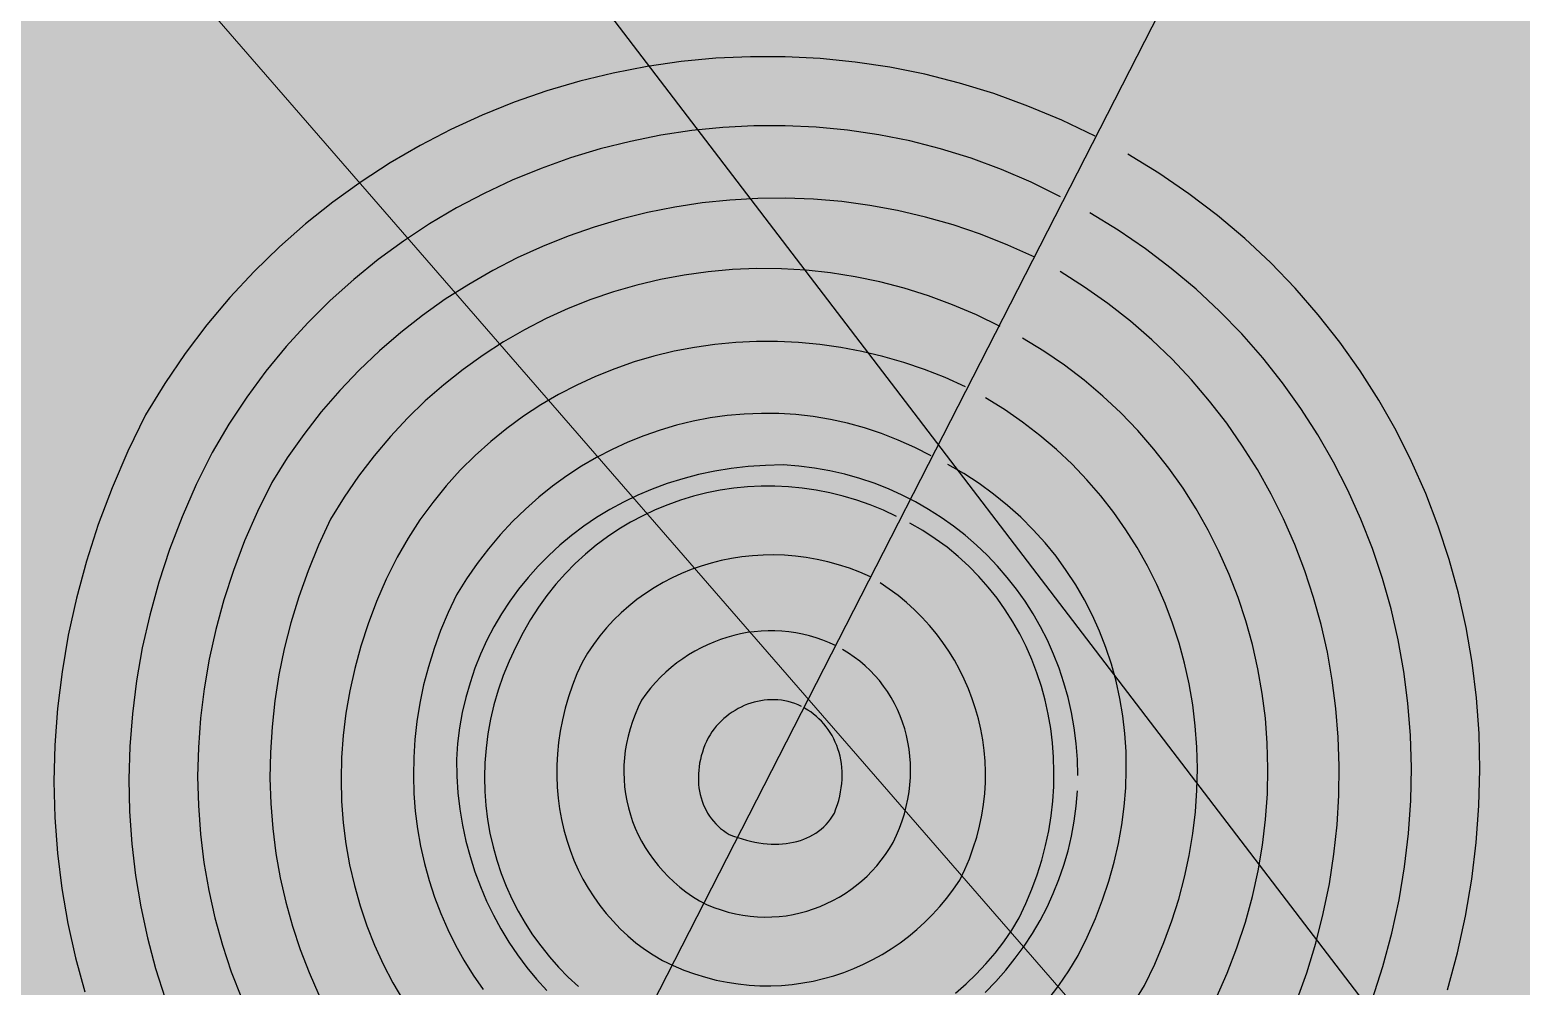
# Model space of a CAD drawing. Header units: metres. Extents: x 507649 to 508899, y 6966965 to 6967377.
# Drawn here: x 507768.2576 to 507768.4302, y 6967260.1282 to 6967260.2389 of the extents above; entities that cross this region are included whole.
import ezdxf

# ---------------------------------------------------------------- set-up
doc = ezdxf.new("R2010")
doc.units = ezdxf.units.M
doc.header["$PDMODE"] = 1
doc.layers.add('A-FLOR', color=252, linetype='Continuous', lineweight=5)
for name, color, linetype in [('C_TEXT_2.5', 7, 'Continuous'), ('mga2020SGN_TRAF', 252, 'Continuous'), ('PAV_FOOTPATH', 101, 'Continuous'), ('SGN_TRAF', 252, 'Continuous')]:
    doc.layers.add(name, color=color, linetype=linetype)
doc.layers.add('HATCH_PAVEMENT_FOOTPATH', color=7, linetype='Continuous', true_color=0xffe8a3)

# ---------------------------------------------------------------- blocks, each defined once
blk = doc.blocks.new('XD_HATCH')
at = {"layer": 'HATCH_PAVEMENT_FOOTPATH'}
h = blk.add_hatch(color=256, dxfattribs=at)
h.dxf.hatch_style = 1
h.paths.add_polyline_path([(507751.8789, 6967248.37065), (507750.81918, 6967250.06682), (507764.19902, 6967258.24815), (507768.65027, 6967260.73659), (507768.87466, 6967259.55511), (507765.43326, 6967257.40502), (507765.68759, 6967256.99794)])
blk = doc.blocks.new('BAC SG TSIGN')
for p, q in [((-6.6675, -13.0528), (6.7028, 13.088)), ((-0.2091, 2.929), (-0.3499, 2.9157)), ((-0.0675, 2.9356), (-0.2091, 2.929)), ((0.0746, 2.9353), (-0.0675, 2.9356)), ((0.2172, 2.9281), (0.0746, 2.9353)), ((0.3598, 2.9138), (0.2172, 2.9281)), ((-0.6279, 2.8688), (-0.7646, 2.8355)), ((-0.4896, 2.8956), (-0.6279, 2.8688)), ((-0.3499, 2.9157), (-0.4896, 2.8956)), ((0.5023, 2.8924), (0.3598, 2.9138)), ((0.6444, 2.8638), (0.5023, 2.8924)), ((0.7859, 2.828), (0.6444, 2.8638)), ((-0.7646, 2.8355), (-0.8996, 2.7958)), ((0.9265, 2.7848), (0.7859, 2.828)), ((-1.0325, 2.7496), (-1.163, 2.6971)), ((-0.8996, 2.7958), (-1.0325, 2.7496)), ((1.066, 2.7343), (0.9265, 2.7848)), ((-1.163, 2.6971), (-1.291, 2.6383)), ((1.2041, 2.6762), (1.066, 2.7343)), ((-1.291, 2.6383), (-1.4162, 2.5734)), ((-0.3074, 2.6339), (-0.4332, 2.615)), ((-0.1808, 2.6468), (-0.3074, 2.6339)), ((-0.0536, 2.6534), (-0.1808, 2.6468)), ((0.074, 2.6539), (-0.0536, 2.6534)), ((0.2017, 2.648), (0.074, 2.6539)), ((0.3294, 2.6357), (0.2017, 2.648)), ((0.4567, 2.6169), (0.3294, 2.6357)), ((1.3406, 2.6106), (1.2041, 2.6762)), ((-1.4162, 2.5734), (-1.5384, 2.5023)), ((-0.681, 2.5591), (-0.8026, 2.5223)), ((-0.5577, 2.59), (-0.681, 2.5591)), ((-0.4332, 2.615), (-0.5577, 2.59)), ((0.5834, 2.5915), (0.4567, 2.6169)), ((0.7093, 2.5595), (0.5834, 2.5915)), ((0.8341, 2.5208), (0.7093, 2.5595)), ((-1.5384, 2.5023), (-1.6572, 2.4252)), ((-0.8026, 2.5223), (-0.9223, 2.4797)), ((0.9575, 2.4753), (0.8341, 2.5208)), ((1.6013, 2.46), (1.4736, 2.5381)), ((-0.9223, 2.4797), (-1.04, 2.4314)), ((1.0794, 2.4229), (0.9575, 2.4753)), ((1.7237, 2.3762), (1.6013, 2.46)), ((-1.6572, 2.4252), (-1.7725, 2.3422)), ((-1.1552, 2.3775), (-1.2679, 2.3181)), ((-1.04, 2.4314), (-1.1552, 2.3775)), ((1.1994, 2.3635), (1.0794, 2.4229)), ((1.8406, 2.2871), (1.7237, 2.3762)), ((-1.7725, 2.3422), (-1.8841, 2.2534)), ((-1.2679, 2.3181), (-1.3778, 2.2531)), ((-0.3765, 2.3217), (-0.4875, 2.2996)), ((-0.2644, 2.3386), (-0.3765, 2.3217)), ((-0.1515, 2.3504), (-0.2644, 2.3386)), ((-0.0378, 2.3568), (-0.1515, 2.3504)), ((0.0763, 2.358), (-0.0378, 2.3568)), ((0.1907, 2.3537), (0.0763, 2.358)), ((0.3053, 2.3439), (0.1907, 2.3537)), ((0.4197, 2.3286), (0.3053, 2.3439)), ((0.5339, 2.3076), (0.4197, 2.3286)), ((-0.5973, 2.2723), (-0.7056, 2.2401)), ((-0.4875, 2.2996), (-0.5973, 2.2723)), ((0.6475, 2.281), (0.5339, 2.3076)), ((0.7605, 2.2487), (0.6475, 2.281)), ((1.435, 2.2274), (1.3195, 2.298)), ((1.9521, 2.193), (1.8406, 2.2871)), ((-1.8841, 2.2534), (-1.9916, 2.1587)), ((-1.3778, 2.2531), (-1.4845, 2.1828)), ((-0.8122, 2.2029), (-0.917, 2.1608)), ((-0.7056, 2.2401), (-0.8122, 2.2029)), ((0.8727, 2.2106), (0.7605, 2.2487)), ((0.9838, 2.1666), (0.8727, 2.2106)), ((1.5457, 2.1517), (1.435, 2.2274)), ((2.0579, 2.0939), (1.9521, 2.193)), ((-1.9916, 2.1587), (-2.0948, 2.0583)), ((-1.4845, 2.1828), (-1.588, 2.1071)), ((-0.917, 2.1608), (-1.0197, 2.1139)), ((1.0936, 2.1166), (0.9838, 2.1666)), ((1.6516, 2.0713), (1.5457, 2.1517)), ((-1.588, 2.1071), (-1.6878, 2.0262)), ((-1.0197, 2.1139), (-1.1202, 2.0622)), ((1.7526, 1.9863), (1.6516, 2.0713)), ((2.158, 1.9902), (2.0579, 2.0939)), ((-2.0948, 2.0583), (-2.1935, 1.9523)), ((-1.6878, 2.0262), (-1.7838, 1.9401)), ((-1.1202, 2.0622), (-1.2183, 2.0058)), ((-0.435, 2.0259), (-0.5312, 2.003)), ((-0.3377, 2.0441), (-0.435, 2.0259)), ((-0.2394, 2.0576), (-0.3377, 2.0441)), ((-0.1403, 2.0664), (-0.2394, 2.0576)), ((-0.0406, 2.0704), (-0.1403, 2.0664)), ((0.0595, 2.0695), (-0.0406, 2.0704)), ((0.1599, 2.0637), (0.0595, 2.0695)), ((0.2603, 2.0529), (0.1599, 2.0637)), ((0.3608, 2.0372), (0.2603, 2.0529)), ((0.4609, 2.0163), (0.3608, 2.0372)), ((0.5607, 1.9904), (0.4609, 2.0163)), ((1.2973, 1.9949), (1.1975, 2.0581)), ((-2.1935, 1.9523), (-2.2874, 1.8408)), ((-1.2183, 2.0058), (-1.3137, 1.9448)), ((-0.6262, 1.9755), (-0.7197, 1.9435)), ((-0.5312, 2.003), (-0.6262, 1.9755)), ((0.6599, 1.9593), (0.5607, 1.9904)), ((0.7584, 1.9229), (0.6599, 1.9593)), ((1.3931, 1.9274), (1.2973, 1.9949)), ((1.8486, 1.8969), (1.7526, 1.9863)), ((2.2522, 1.882), (2.158, 1.9902)), ((-1.7838, 1.9401), (-1.8758, 1.8489)), ((-1.3137, 1.9448), (-1.4064, 1.8792)), ((-0.8116, 1.9069), (-0.9017, 1.866)), ((-0.7197, 1.9435), (-0.8116, 1.9069)), ((0.856, 1.8813), (0.7584, 1.9229)), ((1.4847, 1.8556), (1.3931, 1.9274)), ((1.9395, 1.8033), (1.8486, 1.8969)), ((-2.2874, 1.8408), (-2.3763, 1.7238)), ((-1.8758, 1.8489), (-1.9634, 1.7528)), ((-1.4064, 1.8792), (-1.496, 1.8091)), ((-0.9017, 1.866), (-0.9898, 1.8206)), ((0.9525, 1.8344), (0.856, 1.8813)), ((1.5721, 1.7797), (1.4847, 1.8556)), ((2.3406, 1.7696), (2.2522, 1.882)), ((-1.496, 1.8091), (-1.5824, 1.7345)), ((-1.0759, 1.7709), (-1.1596, 1.7169)), ((-0.9898, 1.8206), (-1.0759, 1.7709)), ((-0.1277, 1.7686), (-0.2124, 1.7605)), ((-0.0423, 1.7727), (-0.1277, 1.7686)), ((0.0434, 1.7728), (-0.0423, 1.7727)), ((0.1295, 1.7688), (0.0434, 1.7728)), ((0.2158, 1.7608), (0.1295, 1.7688)), ((1.131, 1.7329), (1.0434, 1.7858)), ((1.6552, 1.7), (1.5721, 1.7797)), ((2.0252, 1.7057), (1.9395, 1.8033)), ((2.423, 1.6532), (2.3406, 1.7696)), ((-2.3763, 1.7238), (-2.46, 1.6013)), ((-1.9634, 1.7528), (-2.0465, 1.6516)), ((-1.5824, 1.7345), (-1.6654, 1.6556)), ((-1.1596, 1.7169), (-1.2409, 1.6587)), ((-0.4615, 1.7126), (-0.5424, 1.6889)), ((-0.3795, 1.7325), (-0.4615, 1.7126)), ((-0.2964, 1.7484), (-0.3795, 1.7325)), ((-0.2124, 1.7605), (-0.2964, 1.7484)), ((0.302, 1.7486), (0.2158, 1.7608)), ((0.3882, 1.7323), (0.302, 1.7486)), ((0.474, 1.7118), (0.3882, 1.7323)), ((0.5594, 1.6871), (0.474, 1.7118)), ((1.2151, 1.6758), (1.131, 1.7329)), ((2.1057, 1.6043), (2.0252, 1.7057)), ((-2.0465, 1.6516), (-2.1248, 1.5457)), ((-1.6654, 1.6556), (-1.7449, 1.5723)), ((-1.2409, 1.6587), (-1.3196, 1.5963)), ((-0.6219, 1.6614), (-0.6999, 1.63)), ((-0.5424, 1.6889), (-0.6219, 1.6614)), ((0.6442, 1.6582), (0.5594, 1.6871)), ((0.7282, 1.625), (0.6442, 1.6582)), ((1.2956, 1.6147), (1.2151, 1.6758)), ((1.7339, 1.6165), (1.6552, 1.7)), ((2.4994, 1.533), (2.423, 1.6532)), ((-2.46, 1.6013), (-2.5381, 1.4736)), ((-1.3196, 1.5963), (-1.3955, 1.5297)), ((-0.7763, 1.5949), (-0.8509, 1.5561)), ((-0.6999, 1.63), (-0.7763, 1.5949)), ((0.8114, 1.5875), (0.7282, 1.625)), ((1.3725, 1.5497), (1.2956, 1.6147)), ((1.8082, 1.5296), (1.7339, 1.6165)), ((2.1808, 1.4994), (2.1057, 1.6043)), ((-2.1248, 1.5457), (-2.198, 1.4349)), ((-1.7449, 1.5723), (-1.8205, 1.4848)), ((-1.3955, 1.5297), (-1.4684, 1.4591)), ((-0.8509, 1.5561), (-0.9235, 1.5136)), ((0.9701, 1.4946), (0.8924, 1.5427)), ((1.4457, 1.4811), (1.3725, 1.5497)), ((1.8779, 1.4392), (1.8082, 1.5296)), ((2.5695, 1.4092), (2.4994, 1.533)), ((-2.5381, 1.4736), (-2.6104, 1.325)), ((-1.8205, 1.4848), (-1.8922, 1.3931)), ((-0.9941, 1.4674), (-1.0624, 1.4176)), ((-0.9235, 1.5136), (-0.9941, 1.4674)), ((-0.1625, 1.4702), (-0.232, 1.4605)), ((-0.0926, 1.4764), (-0.1625, 1.4702)), ((-0.0224, 1.4791), (-0.0926, 1.4764)), ((0.048, 1.4783), (-0.0224, 1.4791)), ((0.1185, 1.4739), (0.048, 1.4783)), ((0.189, 1.4659), (0.1185, 1.4739)), ((0.2592, 1.4542), (0.189, 1.4659)), ((1.0444, 1.4433), (0.9701, 1.4946)), ((1.5151, 1.4089), (1.4457, 1.4811)), ((2.2505, 1.391), (2.1808, 1.4994)), ((-2.198, 1.4349), (-2.2659, 1.3195)), ((-1.4684, 1.4591), (-1.5382, 1.3844)), ((-1.0624, 1.4176), (-1.1283, 1.3642)), ((-0.4366, 1.411), (-0.5031, 1.3879)), ((-0.3691, 1.4309), (-0.4366, 1.411)), ((-0.3009, 1.4474), (-0.3691, 1.4309)), ((-0.232, 1.4605), (-0.3009, 1.4474)), ((0.3292, 1.4388), (0.2592, 1.4542)), ((0.3987, 1.4197), (0.3292, 1.4388)), ((0.4677, 1.3969), (0.3987, 1.4197)), ((1.1152, 1.3888), (1.0444, 1.4433)), ((1.5806, 1.3335), (1.5151, 1.4089)), ((1.943, 1.3457), (1.8779, 1.4392)), ((2.6334, 1.2821), (2.5695, 1.4092)), ((-1.8922, 1.3931), (-1.9597, 1.2973)), ((-1.5382, 1.3844), (-1.6047, 1.3058)), ((-1.1283, 1.3642), (-1.1917, 1.3073)), ((-0.5685, 1.3615), (-0.6327, 1.3318)), ((-0.5031, 1.3879), (-0.5685, 1.3615)), ((0.5361, 1.3702), (0.4677, 1.3969)), ((0.6036, 1.3396), (0.5361, 1.3702)), ((1.1826, 1.3314), (1.1152, 1.3888)), ((2.0035, 1.2492), (1.943, 1.3457)), ((2.3147, 1.2795), (2.2505, 1.391)), ((-2.6104, 1.325), (-2.6746, 1.1756)), ((-2.2659, 1.3195), (-2.3311, 1.1885)), ((-1.9597, 1.2973), (-2.0228, 1.1974)), ((-1.6047, 1.3058), (-1.6678, 1.2232)), ((-1.1917, 1.3073), (-1.2525, 1.2468)), ((-0.6957, 1.299), (-0.7572, 1.263)), ((-0.6327, 1.3318), (-0.6957, 1.299)), ((0.6703, 1.3052), (0.6036, 1.3396)), ((1.2465, 1.2711), (1.1826, 1.3314)), ((1.6422, 1.2549), (1.5806, 1.3335)), ((2.3732, 1.1649), (2.3147, 1.2795)), ((2.691, 1.1519), (2.6334, 1.2821)), ((-1.6678, 1.2232), (-1.7272, 1.1367)), ((-1.2525, 1.2468), (-1.3104, 1.1828)), ((-0.8172, 1.2239), (-0.8756, 1.1817)), ((-0.7572, 1.263), (-0.8172, 1.2239)), ((-0.2793, 1.2293), (-0.344, 1.2123)), ((-0.2131, 1.2432), (-0.2793, 1.2293)), ((-0.1455, 1.2542), (-0.2131, 1.2432)), ((-0.0764, 1.2621), (-0.1455, 1.2542)), ((-0.006, 1.2668), (-0.0764, 1.2621)), ((0.0657, 1.2683), (-0.006, 1.2668)), ((0.1305, 1.2635), (0.0657, 1.2683)), ((0.1944, 1.2554), (0.1305, 1.2635)), ((0.2571, 1.2443), (0.1944, 1.2554)), ((0.3188, 1.2302), (0.2571, 1.2443)), ((0.3792, 1.2132), (0.3188, 1.2302)), ((0.8037, 1.233), (0.7384, 1.2706)), ((0.8663, 1.1925), (0.8037, 1.233)), ((1.3068, 1.2081), (1.2465, 1.2711)), ((1.6998, 1.1734), (1.6422, 1.2549)), ((2.0591, 1.1498), (2.0035, 1.2492)), ((-2.6746, 1.1756), (-2.731, 1.0255)), ((-2.3311, 1.1885), (-2.3891, 1.0564)), ((-2.0228, 1.1974), (-2.0813, 1.0782)), ((-1.3104, 1.1828), (-1.3653, 1.1153)), ((-0.8756, 1.1817), (-0.9321, 1.1365)), ((-0.4684, 1.1701), (-0.528, 1.1448)), ((-0.407, 1.1926), (-0.4684, 1.1701)), ((-0.344, 1.2123), (-0.407, 1.1926)), ((-0.1908, 1.1648), (-0.2454, 1.154)), ((-0.1356, 1.173), (-0.1908, 1.1648)), ((-0.08, 1.1786), (-0.1356, 1.173)), ((-0.0241, 1.1814), (-0.08, 1.1786)), ((0.032, 1.1816), (-0.0241, 1.1814)), ((0.0882, 1.179), (0.032, 1.1816)), ((0.1444, 1.1737), (0.0882, 1.179)), ((0.2005, 1.1657), (0.1444, 1.1737)), ((0.2564, 1.1548), (0.2005, 1.1657)), ((0.4383, 1.1934), (0.3792, 1.2132)), ((0.4961, 1.1707), (0.4383, 1.1934)), ((0.5524, 1.1454), (0.4961, 1.1707)), ((0.9261, 1.1493), (0.8663, 1.1925)), ((1.3636, 1.1425), (1.3068, 1.2081)), ((1.7532, 1.0891), (1.6998, 1.1734)), ((2.426, 1.0475), (2.3732, 1.1649)), ((-1.7272, 1.1367), (-1.7828, 1.0465)), ((-1.3653, 1.1153), (-1.4171, 1.0444)), ((-0.9321, 1.1365), (-0.9867, 1.0883)), ((-0.5858, 1.117), (-0.6418, 1.0866)), ((-0.528, 1.1448), (-0.5858, 1.117)), ((-0.4053, 1.1058), (-0.4568, 1.0846)), ((-0.3528, 1.1244), (-0.4053, 1.1058)), ((-0.2995, 1.1405), (-0.3528, 1.1244)), ((-0.2454, 1.154), (-0.2995, 1.1405)), ((0.312, 1.1412), (0.2564, 1.1548)), ((0.3672, 1.1247), (0.312, 1.1412)), ((0.4218, 1.1055), (0.3672, 1.1247)), ((0.4759, 1.0833), (0.4218, 1.1055)), ((0.6072, 1.1175), (0.5524, 1.1454)), ((0.6604, 1.0871), (0.6072, 1.1175)), ((0.983, 1.1034), (0.9261, 1.1493)), ((1.037, 1.055), (0.983, 1.1034)), ((1.4167, 1.0744), (1.3636, 1.1425)), ((2.11, 1.0478), (2.0591, 1.1498)), ((2.7421, 1.0188), (2.691, 1.1519)), ((-2.3891, 1.0564), (-2.44, 0.9234)), ((-2.0813, 1.0782), (-2.1333, 0.9582)), ((-1.7828, 1.0465), (-1.8312, 0.9414)), ((-1.4171, 1.0444), (-1.4656, 0.9701)), ((-1.0393, 1.0372), (-1.0898, 0.9831)), ((-0.9867, 1.0883), (-1.0393, 1.0372)), ((-0.6959, 1.0538), (-0.7479, 1.0185)), ((-0.6418, 1.0866), (-0.6959, 1.0538)), ((-0.5073, 1.0608), (-0.5567, 1.0345)), ((-0.4568, 1.0846), (-0.5073, 1.0608)), ((0.5292, 1.0583), (0.4759, 1.0833)), ((0.7119, 1.0542), (0.6604, 1.0871)), ((0.7616, 1.0189), (0.7119, 1.0542)), ((1.088, 1.0041), (1.037, 1.055)), ((1.4661, 1.0041), (1.4167, 1.0744)), ((1.8024, 1.0022), (1.7532, 1.0891)), ((2.1559, 0.9432), (2.11, 1.0478)), ((2.473, 0.9275), (2.426, 1.0475)), ((-2.731, 1.0255), (-2.7795, 0.875)), ((-1.0898, 0.9831), (-1.1379, 0.9261)), ((-0.7979, 0.981), (-0.8457, 0.9413)), ((-0.7479, 1.0185), (-0.7979, 0.981)), ((-0.6049, 1.0057), (-0.6517, 0.9745)), ((-0.5567, 1.0345), (-0.6049, 1.0057)), ((0.637, 1.0002), (0.5842, 1.0305)), ((0.6875, 0.9673), (0.637, 1.0002)), ((0.8096, 0.9813), (0.7616, 1.0189)), ((0.8556, 0.9415), (0.8096, 0.9813)), ((1.1361, 0.9509), (1.088, 1.0041)), ((1.5118, 0.9316), (1.4661, 1.0041)), ((1.8474, 0.9128), (1.8024, 1.0022)), ((2.7867, 0.883), (2.7421, 1.0188)), ((-2.44, 0.9234), (-2.484, 0.7897)), ((-2.1333, 0.9582), (-2.1789, 0.8378)), ((-1.8312, 0.9414), (-1.8742, 0.8358)), ((-1.4656, 0.9701), (-1.5107, 0.8924)), ((-1.1379, 0.9261), (-1.1837, 0.8663)), ((-0.8457, 0.9413), (-0.8914, 0.8993)), ((-0.697, 0.9407), (-0.7408, 0.9045)), ((-0.6517, 0.9745), (-0.697, 0.9407)), ((0.7356, 0.9321), (0.6875, 0.9673)), ((0.7814, 0.8946), (0.7356, 0.9321)), ((0.8996, 0.8995), (0.8556, 0.9415)), ((1.181, 0.8954), (1.1361, 0.9509)), ((1.5538, 0.857), (1.5118, 0.9316)), ((2.1969, 0.8364), (2.1559, 0.9432)), ((2.5142, 0.8051), (2.473, 0.9275)), ((-2.7795, 0.875), (-2.8203, 0.7243)), ((-1.5107, 0.8924), (-1.5551, 0.8018)), ((-1.1837, 0.8663), (-1.2269, 0.8037)), ((-0.9348, 0.8554), (-0.9758, 0.8094)), ((-0.8914, 0.8993), (-0.9348, 0.8554)), ((-0.783, 0.8659), (-0.8234, 0.8249)), ((-0.7408, 0.9045), (-0.783, 0.8659)), ((-0.269, 0.8555), (-0.3091, 0.8413)), ((-0.2281, 0.8677), (-0.269, 0.8555)), ((-0.1866, 0.8782), (-0.2281, 0.8677)), ((-0.1445, 0.8867), (-0.1866, 0.8782)), ((-0.1019, 0.8932), (-0.1445, 0.8867)), ((-0.0589, 0.8978), (-0.1019, 0.8932)), ((-0.0154, 0.9004), (-0.0589, 0.8978)), ((0.0283, 0.901), (-0.0154, 0.9004)), ((0.0722, 0.8995), (0.0283, 0.901)), ((0.1163, 0.896), (0.0722, 0.8995)), ((0.1605, 0.8904), (0.1163, 0.896)), ((0.2047, 0.8827), (0.1605, 0.8904)), ((0.2488, 0.8728), (0.2047, 0.8827)), ((0.2928, 0.8608), (0.2488, 0.8728)), ((0.3366, 0.8465), (0.2928, 0.8608)), ((0.8247, 0.855), (0.7814, 0.8946)), ((0.8656, 0.8134), (0.8247, 0.855)), ((0.9415, 0.8555), (0.8996, 0.8995)), ((0.9813, 0.8095), (0.9415, 0.8555)), ((1.2229, 0.8379), (1.181, 0.8954)), ((1.592, 0.7806), (1.5538, 0.857)), ((1.888, 0.8212), (1.8474, 0.9128)), ((2.8247, 0.7447), (2.7867, 0.883)), ((-2.1789, 0.8378), (-2.2181, 0.7171)), ((-1.8742, 0.8358), (-1.9119, 0.7299)), ((-1.5551, 0.8018), (-1.5946, 0.7109)), ((-1.2269, 0.8037), (-1.2675, 0.7383)), ((-0.9758, 0.8094), (-1.0145, 0.7615)), ((-0.8234, 0.8249), (-0.8619, 0.7814)), ((-0.387, 0.8075), (-0.4245, 0.7879)), ((-0.3485, 0.8253), (-0.387, 0.8075)), ((-0.3091, 0.8413), (-0.3485, 0.8253)), ((0.3801, 0.8301), (0.3366, 0.8465)), ((0.4233, 0.8114), (0.3801, 0.8301)), ((0.9041, 0.7698), (0.8656, 0.8134)), ((1.0189, 0.7616), (0.9813, 0.8095)), ((1.2617, 0.7784), (1.2229, 0.8379)), ((1.9242, 0.7276), (1.888, 0.8212)), ((2.2328, 0.7274), (2.1969, 0.8364)), ((2.5493, 0.6805), (2.5142, 0.8051)), ((-2.484, 0.7897), (-2.5211, 0.6555)), ((-1.2675, 0.7383), (-1.3021, 0.6655)), ((-1.0145, 0.7615), (-1.0507, 0.7118)), ((-0.8985, 0.7356), (-0.933, 0.6875)), ((-0.8619, 0.7814), (-0.8985, 0.7356)), ((-0.4965, 0.7435), (-0.5308, 0.7187)), ((-0.461, 0.7666), (-0.4965, 0.7435)), ((-0.4245, 0.7879), (-0.461, 0.7666)), ((0.4998, 0.7618), (0.4623, 0.7874)), ((0.5357, 0.7347), (0.4998, 0.7618)), ((0.5702, 0.7062), (0.5357, 0.7347)), ((0.9401, 0.7243), (0.9041, 0.7698)), ((1.0542, 0.7119), (1.0189, 0.7616)), ((1.2973, 0.717), (1.2617, 0.7784)), ((1.6263, 0.7023), (1.592, 0.7806)), ((2.8559, 0.6042), (2.8247, 0.7447)), ((-2.8203, 0.7243), (-2.8536, 0.5737)), ((-2.2181, 0.7171), (-2.2512, 0.5962)), ((-1.9119, 0.7299), (-1.9442, 0.6237)), ((-1.5946, 0.7109), (-1.6291, 0.6196)), ((-1.0507, 0.7118), (-1.0844, 0.6603)), ((-0.933, 0.6875), (-0.9653, 0.637)), ((-0.5639, 0.6923), (-0.5957, 0.6642)), ((-0.5308, 0.7187), (-0.5639, 0.6923)), ((0.6031, 0.6763), (0.5702, 0.7062)), ((0.6343, 0.645), (0.6031, 0.6763)), ((0.9736, 0.6771), (0.9401, 0.7243)), ((1.0046, 0.6284), (0.9736, 0.6771)), ((1.0871, 0.6604), (1.0542, 0.7119)), ((1.3296, 0.6539), (1.2973, 0.717)), ((1.6568, 0.6224), (1.6263, 0.7023)), ((1.9559, 0.632), (1.9242, 0.7276)), ((2.2636, 0.6165), (2.2328, 0.7274)), ((2.5784, 0.5539), (2.5493, 0.6805)), ((-2.5211, 0.6555), (-2.5514, 0.521)), ((-1.9442, 0.6237), (-1.9713, 0.5174)), ((-1.6291, 0.6196), (-1.6589, 0.5282)), ((-1.3021, 0.6655), (-1.3329, 0.5921)), ((-1.0844, 0.6603), (-1.1155, 0.6071)), ((-0.9653, 0.637), (-0.9954, 0.5842)), ((-0.6261, 0.6345), (-0.6551, 0.6031)), ((-0.5957, 0.6642), (-0.6261, 0.6345)), ((0.664, 0.6124), (0.6343, 0.645)), ((0.692, 0.5787), (0.664, 0.6124)), ((1.0331, 0.5781), (1.0046, 0.6284)), ((1.1176, 0.6072), (1.0871, 0.6604)), ((1.3587, 0.589), (1.3296, 0.6539)), ((1.6833, 0.541), (1.6568, 0.6224)), ((1.9829, 0.5347), (1.9559, 0.632)), ((2.2892, 0.5037), (2.2636, 0.6165)), ((-2.8536, 0.5737), (-2.8793, 0.4232)), ((-2.2512, 0.5962), (-2.278, 0.4754)), ((-1.3329, 0.5921), (-1.3598, 0.5184)), ((-1.144, 0.5523), (-1.1698, 0.496)), ((-1.1155, 0.6071), (-1.144, 0.5523)), ((-0.9954, 0.5842), (-1.026, 0.5259)), ((-0.6826, 0.5702), (-0.7085, 0.5357)), ((-0.6551, 0.6031), (-0.6826, 0.5702)), ((-0.1903, 0.5555), (-0.2171, 0.5454)), ((-0.1632, 0.5644), (-0.1903, 0.5555)), ((-0.1357, 0.5721), (-0.1632, 0.5644)), ((-0.108, 0.5784), (-0.1357, 0.5721)), ((-0.0801, 0.5836), (-0.108, 0.5784)), ((-0.052, 0.5874), (-0.0801, 0.5836)), ((-0.0238, 0.59), (-0.052, 0.5874)), ((0.0045, 0.5912), (-0.0238, 0.59)), ((0.0328, 0.5912), (0.0045, 0.5912)), ((0.0612, 0.5898), (0.0328, 0.5912)), ((0.0895, 0.587), (0.0612, 0.5898)), ((0.1177, 0.5829), (0.0895, 0.587)), ((0.1457, 0.5775), (0.1177, 0.5829)), ((0.1736, 0.5706), (0.1457, 0.5775)), ((0.2012, 0.5624), (0.1736, 0.5706)), ((0.2285, 0.5527), (0.2012, 0.5624)), ((0.2556, 0.5416), (0.2285, 0.5527)), ((0.7182, 0.5438), (0.692, 0.5787)), ((1.059, 0.5264), (1.0331, 0.5781)), ((1.1455, 0.5524), (1.1176, 0.6072)), ((1.1708, 0.4961), (1.1455, 0.5524)), ((1.3844, 0.5227), (1.3587, 0.589)), ((2.6013, 0.4255), (2.5784, 0.5539)), ((2.8804, 0.4617), (2.8559, 0.6042)), ((-2.5514, 0.521), (-2.575, 0.3866)), ((-1.9713, 0.5174), (-1.9932, 0.4111)), ((-1.6589, 0.5282), (-1.6839, 0.4368)), ((-1.3598, 0.5184), (-1.3829, 0.4443)), ((-1.1698, 0.496), (-1.1927, 0.4383)), ((-1.026, 0.5259), (-1.0532, 0.4672)), ((-0.7328, 0.4997), (-0.7553, 0.4623)), ((-0.7085, 0.5357), (-0.7328, 0.4997)), ((-0.3197, 0.4929), (-0.344, 0.4769)), ((-0.2948, 0.5078), (-0.3197, 0.4929)), ((-0.2693, 0.5216), (-0.2948, 0.5078)), ((-0.2434, 0.5341), (-0.2693, 0.5216)), ((-0.2171, 0.5454), (-0.2434, 0.5341)), ((0.2822, 0.5291), (0.2556, 0.5416)), ((0.3331, 0.5003), (0.3082, 0.5153)), ((0.3569, 0.4841), (0.3331, 0.5003)), ((0.7428, 0.5078), (0.7182, 0.5438)), ((0.7657, 0.4708), (0.7428, 0.5078)), ((1.0823, 0.4734), (1.059, 0.5264)), ((1.1934, 0.4383), (1.1708, 0.4961)), ((1.4068, 0.4548), (1.3844, 0.5227)), ((1.7059, 0.4583), (1.6833, 0.541)), ((2.0053, 0.4359), (1.9829, 0.5347)), ((2.3094, 0.3894), (2.2892, 0.5037)), ((-2.278, 0.4754), (-2.2988, 0.3547)), ((-1.6839, 0.4368), (-1.7042, 0.3455)), ((-1.3829, 0.4443), (-1.4022, 0.37)), ((-1.1927, 0.4383), (-1.2128, 0.3792)), ((-1.0532, 0.4672), (-1.0771, 0.4081)), ((-0.7553, 0.4623), (-0.7759, 0.4155)), ((-0.3907, 0.4413), (-0.413, 0.4219)), ((-0.3677, 0.4597), (-0.3907, 0.4413)), ((-0.344, 0.4769), (-0.3677, 0.4597)), ((0.3796, 0.4668), (0.3569, 0.4841)), ((0.4013, 0.4485), (0.3796, 0.4668)), ((0.4218, 0.4291), (0.4013, 0.4485)), ((0.4412, 0.4088), (0.4218, 0.4291)), ((0.7867, 0.4329), (0.7657, 0.4708)), ((0.8059, 0.3941), (0.7867, 0.4329)), ((1.103, 0.4192), (1.0823, 0.4734)), ((1.2133, 0.3792), (1.1934, 0.4383)), ((1.4258, 0.3857), (1.4068, 0.4548)), ((1.7245, 0.3743), (1.7059, 0.4583)), ((2.023, 0.3357), (2.0053, 0.4359)), ((2.898, 0.3174), (2.8804, 0.4617)), ((-2.8793, 0.4232), (-2.8975, 0.2733)), ((-2.575, 0.3866), (-2.592, 0.2523)), ((-1.9932, 0.4111), (-2.0099, 0.3051)), ((-1.4022, 0.37), (-1.4179, 0.2957)), ((-1.2128, 0.3792), (-1.23, 0.3187)), ((-1.0771, 0.4081), (-1.0976, 0.3489)), ((-0.7942, 0.3687), (-0.8101, 0.3218)), ((-0.7759, 0.4155), (-0.7942, 0.3687)), ((-0.4552, 0.3796), (-0.4751, 0.3569)), ((-0.4345, 0.4013), (-0.4552, 0.3796)), ((-0.413, 0.4219), (-0.4345, 0.4013)), ((0.4595, 0.3876), (0.4412, 0.4088)), ((0.4766, 0.3655), (0.4595, 0.3876)), ((0.4926, 0.3426), (0.4766, 0.3655)), ((0.8233, 0.3544), (0.8059, 0.3941)), ((1.121, 0.3639), (1.103, 0.4192)), ((1.2303, 0.3187), (1.2133, 0.3792)), ((1.4413, 0.3153), (1.4258, 0.3857)), ((1.7391, 0.2891), (1.7245, 0.3743)), ((2.3244, 0.2736), (2.3094, 0.3894)), ((2.618, 0.2954), (2.6013, 0.4255)), ((-2.2988, 0.3547), (-2.3135, 0.2345)), ((-2.0099, 0.3051), (-2.0216, 0.1995)), ((-1.7042, 0.3455), (-1.7199, 0.2544)), ((-1.23, 0.3187), (-1.2442, 0.2571)), ((-1.0976, 0.3489), (-1.1149, 0.2895)), ((-0.8101, 0.3218), (-0.8237, 0.2749)), ((-0.5121, 0.3081), (-0.5262, 0.2791)), ((-0.4941, 0.333), (-0.5121, 0.3081)), ((-0.4751, 0.3569), (-0.4941, 0.333)), ((-0.0251, 0.3058), (-0.0389, 0.303)), ((-0.0112, 0.3078), (-0.0251, 0.3058)), ((0.0028, 0.3091), (-0.0112, 0.3078)), ((0.0168, 0.3098), (0.0028, 0.3091)), ((0.0309, 0.3098), (0.0168, 0.3098)), ((0.0449, 0.309), (0.0309, 0.3098)), ((0.0589, 0.3075), (0.0449, 0.309)), ((0.0729, 0.3052), (0.0589, 0.3075)), ((0.0868, 0.3022), (0.0729, 0.3052)), ((0.5073, 0.319), (0.4926, 0.3426)), ((0.5209, 0.2946), (0.5073, 0.319)), ((0.8389, 0.314), (0.8233, 0.3544)), ((0.8525, 0.2729), (0.8389, 0.314)), ((1.1364, 0.3076), (1.121, 0.3639)), ((1.1491, 0.2505), (1.1364, 0.3076)), ((1.2444, 0.2571), (1.2303, 0.3187)), ((1.4533, 0.2439), (1.4413, 0.3153)), ((2.0358, 0.2343), (2.023, 0.3357)), ((2.9086, 0.1715), (2.898, 0.3174)), ((-2.8975, 0.2733), (-2.9084, 0.124)), ((-2.592, 0.2523), (-2.6023, 0.1185)), ((-1.7199, 0.2544), (-1.7309, 0.1637)), ((-1.4179, 0.2957), (-1.4298, 0.2214)), ((-1.2442, 0.2571), (-1.2554, 0.1943)), ((-1.1149, 0.2895), (-1.1289, 0.23)), ((-0.8237, 0.2749), (-0.835, 0.228)), ((-0.5387, 0.2499), (-0.5497, 0.2205)), ((-0.5262, 0.2791), (-0.5387, 0.2499)), ((-0.1541, 0.2505), (-0.1654, 0.2418)), ((-0.1424, 0.2587), (-0.1541, 0.2505)), ((-0.1304, 0.2663), (-0.1424, 0.2587)), ((-0.118, 0.2734), (-0.1304, 0.2663)), ((-0.1054, 0.2799), (-0.118, 0.2734)), ((-0.0925, 0.2857), (-0.1054, 0.2799)), ((-0.0794, 0.291), (-0.0925, 0.2857)), ((-0.066, 0.2957), (-0.0794, 0.291)), ((-0.0525, 0.2997), (-0.066, 0.2957)), ((-0.0389, 0.303), (-0.0525, 0.2997)), ((0.1006, 0.2984), (0.0868, 0.3022)), ((0.1143, 0.2938), (0.1006, 0.2984)), ((0.1278, 0.2884), (0.1143, 0.2938)), ((0.1411, 0.2822), (0.1278, 0.2884)), ((0.1667, 0.2677), (0.1541, 0.2753)), ((0.1789, 0.2596), (0.1667, 0.2677)), ((0.1906, 0.251), (0.1789, 0.2596)), ((0.2018, 0.2417), (0.1906, 0.251)), ((0.5332, 0.2695), (0.5209, 0.2946)), ((0.5443, 0.2438), (0.5332, 0.2695)), ((0.5541, 0.2176), (0.5443, 0.2438)), ((0.8642, 0.2312), (0.8525, 0.2729)), ((1.159, 0.1926), (1.1491, 0.2505)), ((1.2555, 0.1943), (1.2444, 0.2571)), ((1.4618, 0.1714), (1.4533, 0.2439)), ((1.7496, 0.2031), (1.7391, 0.2891)), ((2.3339, 0.1565), (2.3244, 0.2736)), ((2.6283, 0.164), (2.618, 0.2954)), ((-2.3135, 0.2345), (-2.3224, 0.1148)), ((-2.0216, 0.1995), (-2.0282, 0.0943)), ((-1.4298, 0.2214), (-1.4382, 0.1472)), ((-1.2554, 0.1943), (-1.2635, 0.1305)), ((-1.1289, 0.23), (-1.1398, 0.1706)), ((-0.835, 0.228), (-0.844, 0.1813)), ((-0.5592, 0.1909), (-0.5671, 0.1613)), ((-0.5497, 0.2205), (-0.5592, 0.1909)), ((-0.2158, 0.1905), (-0.2244, 0.1788)), ((-0.2067, 0.2018), (-0.2158, 0.1905)), ((-0.197, 0.2125), (-0.2067, 0.2018)), ((-0.1869, 0.2228), (-0.197, 0.2125)), ((-0.1764, 0.2326), (-0.1869, 0.2228)), ((-0.1654, 0.2418), (-0.1764, 0.2326)), ((0.2125, 0.232), (0.2018, 0.2417)), ((0.2228, 0.2217), (0.2125, 0.232)), ((0.2325, 0.2109), (0.2228, 0.2217)), ((0.2417, 0.1996), (0.2325, 0.2109)), ((0.2504, 0.1879), (0.2417, 0.1996)), ((0.2585, 0.1757), (0.2504, 0.1879)), ((0.5627, 0.1907), (0.5541, 0.2176)), ((0.57, 0.1634), (0.5627, 0.1907)), ((0.8739, 0.1889), (0.8642, 0.2312)), ((0.8817, 0.1461), (0.8739, 0.1889)), ((1.1663, 0.134), (1.159, 0.1926)), ((1.2635, 0.1305), (1.2555, 0.1943)), ((1.756, 0.1161), (1.7496, 0.2031)), ((2.0437, 0.1318), (2.0358, 0.2343)), ((-2.9084, 0.124), (-2.9121, -0.0243)), ((-1.7309, 0.1637), (-1.7375, 0.0735)), ((-1.4382, 0.1472), (-1.4429, 0.0732)), ((-1.2635, 0.1305), (-1.2684, 0.0657)), ((-1.1398, 0.1706), (-1.1475, 0.1114)), ((-0.8509, 0.1348), (-0.8555, 0.0886)), ((-0.844, 0.1813), (-0.8509, 0.1348)), ((-0.5736, 0.1315), (-0.5786, 0.1018)), ((-0.5671, 0.1613), (-0.5736, 0.1315)), ((-0.2532, 0.125), (-0.2588, 0.1103)), ((-0.247, 0.1396), (-0.2532, 0.125)), ((-0.24, 0.1541), (-0.247, 0.1396)), ((-0.2325, 0.1667), (-0.24, 0.1541)), ((-0.2244, 0.1788), (-0.2325, 0.1667)), ((0.266, 0.1631), (0.2585, 0.1757)), ((0.273, 0.15), (0.266, 0.1631)), ((0.2793, 0.1366), (0.273, 0.15)), ((0.2851, 0.1228), (0.2793, 0.1366)), ((0.2902, 0.1086), (0.2851, 0.1228)), ((0.576, 0.1357), (0.57, 0.1634)), ((0.5807, 0.1075), (0.576, 0.1357)), ((0.8874, 0.1028), (0.8817, 0.1461)), ((1.1707, 0.0749), (1.1663, 0.134)), ((1.2684, 0.0657), (1.2635, 0.1305)), ((1.4667, 0.0981), (1.4618, 0.1714)), ((2.0465, 0.0286), (2.0437, 0.1318)), ((2.3378, 0.0383), (2.3339, 0.1565)), ((2.6322, 0.0313), (2.6283, 0.164)), ((2.9121, 0.0243), (2.9086, 0.1715)), ((-2.6023, 0.1185), (-2.6061, -0.0147)), ((-2.3224, 0.1148), (-2.3253, -0.0041)), ((-2.0282, 0.0943), (-2.0298, -0.0101)), ((-1.7375, 0.0735), (-1.7396, -0.0161)), ((-1.4429, 0.0732), (-1.4441, -0.0003)), ((-1.2684, 0.0657), (-1.2669, -0.0029)), ((-1.1475, 0.1114), (-1.1522, 0.0524)), ((-0.8555, 0.0886), (-0.858, 0.0427)), ((-0.5821, 0.0721), (-0.5841, 0.0424)), ((-0.5786, 0.1018), (-0.5821, 0.0721)), ((-0.2718, 0.0659), (-0.2748, 0.0511)), ((-0.2681, 0.0807), (-0.2718, 0.0659)), ((-0.2638, 0.0955), (-0.2681, 0.0807)), ((-0.2588, 0.1103), (-0.2638, 0.0955)), ((0.2947, 0.0941), (0.2902, 0.1086)), ((0.2985, 0.0792), (0.2947, 0.0941)), ((0.3016, 0.064), (0.2985, 0.0792)), ((0.3041, 0.0486), (0.3016, 0.064)), ((0.5841, 0.079), (0.5807, 0.1075)), ((0.5861, 0.0503), (0.5841, 0.079)), ((0.8911, 0.0592), (0.8874, 0.1028)), ((1.1724, 0.0154), (1.1707, 0.0749)), ((1.27, 0), (1.2684, 0.0657)), ((1.4679, 0.024), (1.4667, 0.0981)), ((1.7582, 0.0285), (1.756, 0.1161)), ((-1.1522, 0.0524), (-1.1539, -0.0062)), ((-0.858, 0.0427), (-0.8584, -0.0028)), ((-0.5841, 0.0424), (-0.5846, 0.0129)), ((-0.5846, 0.0129), (-0.5838, -0.0165)), ((-0.2798, 0.007), (-0.2802, -0.0075)), ((-0.2788, 0.0216), (-0.2798, 0.007)), ((-0.2771, 0.0363), (-0.2788, 0.0216)), ((-0.2748, 0.0511), (-0.2771, 0.0363)), ((0.3059, 0.0328), (0.3041, 0.0486)), ((0.3069, 0.0168), (0.3059, 0.0328)), ((0.3073, 0.0005), (0.3069, 0.0168)), ((0.3069, -0.016), (0.3073, 0.0005)), ((0.5868, 0.0212), (0.5861, 0.0503)), ((0.5861, -0.0081), (0.5868, 0.0212)), ((0.8927, 0.0153), (0.8911, 0.0592)), ((0.8921, -0.0289), (0.8927, 0.0153)), ((1.1713, -0.0445), (1.1724, 0.0154)), ((1.4655, -0.0508), (1.4679, 0.024)), ((1.7562, -0.0597), (1.7582, 0.0285)), ((2.0444, -0.0753), (2.0465, 0.0286)), ((2.3362, -0.0808), (2.3378, 0.0383)), ((2.6296, -0.1024), (2.6322, 0.0313)), ((2.9084, -0.124), (2.9121, 0.0243)), ((-2.9121, -0.0243), (-2.9086, -0.1715)), ((-2.6061, -0.0147), (-2.6036, -0.147)), ((-2.3253, -0.0041), (-2.3225, -0.1222)), ((-2.0298, -0.0101), (-2.0266, -0.1138)), ((-1.7396, -0.0161), (-1.7373, -0.1048)), ((-1.4441, -0.0003), (-1.4419, -0.0734)), ((-1.2669, -0.0029), (-1.2621, -0.0706)), ((-1.1539, -0.0062), (-1.1526, -0.0645)), ((-0.8584, -0.0028), (-0.8567, -0.0479)), ((-0.8567, -0.0479), (-0.8529, -0.0924)), ((-0.5838, -0.0165), (-0.5814, -0.0457)), ((-0.5814, -0.0457), (-0.5777, -0.0747)), ((-0.2802, -0.0075), (-0.28, -0.0219)), ((-0.28, -0.0219), (-0.2791, -0.0362)), ((-0.2791, -0.0362), (-0.2775, -0.0503)), ((-0.2775, -0.0503), (-0.2754, -0.0641)), ((0.3011, -0.0666), (0.3038, -0.0496)), ((0.3038, -0.0496), (0.3057, -0.0327)), ((0.3057, -0.0327), (0.3069, -0.016)), ((0.5805, -0.067), (0.584, -0.0375)), ((0.584, -0.0375), (0.5861, -0.0081)), ((0.8895, -0.0732), (0.8921, -0.0289)), ((1.1673, -0.1046), (1.1713, -0.0445)), ((1.4594, -0.1261), (1.4655, -0.0508)), ((1.75, -0.1484), (1.7562, -0.0597)), ((-2.0266, -0.1138), (-2.0184, -0.2165)), ((-1.7373, -0.1048), (-1.7306, -0.1927)), ((-1.4419, -0.0734), (-1.4362, -0.146)), ((-1.2621, -0.0706), (-1.2542, -0.1373)), ((-1.1526, -0.0645), (-1.1484, -0.1222)), ((-0.8529, -0.0924), (-0.8471, -0.1364)), ((-0.5777, -0.0747), (-0.5725, -0.1034)), ((-0.5725, -0.1034), (-0.5659, -0.1319)), ((-0.2754, -0.0641), (-0.2725, -0.0778)), ((-0.2725, -0.0778), (-0.2691, -0.0912)), ((-0.2691, -0.0912), (-0.265, -0.1043)), ((-0.265, -0.1043), (-0.2602, -0.1172)), ((-0.2602, -0.1172), (-0.2548, -0.1297)), ((0.2821, -0.1364), (0.2881, -0.1187)), ((0.2881, -0.1187), (0.2933, -0.1012)), ((0.2933, -0.1012), (0.2976, -0.0839)), ((0.2976, -0.0839), (0.3011, -0.0666)), ((0.5692, -0.1262), (0.5755, -0.0966)), ((0.5755, -0.0966), (0.5805, -0.067)), ((0.8776, -0.1623), (0.8846, -0.1177)), ((0.8846, -0.1177), (0.8895, -0.0732)), ((1.1605, -0.1649), (1.1673, -0.1046)), ((1.2635, -0.1248), (1.2684, -0.0626)), ((2.037, -0.1798), (2.0444, -0.0753)), ((2.329, -0.2006), (2.3362, -0.0808)), ((2.6204, -0.237), (2.6296, -0.1024)), ((-2.9086, -0.1715), (-2.898, -0.3174)), ((-2.6036, -0.147), (-2.5946, -0.2782)), ((-2.3225, -0.1222), (-2.3139, -0.2391)), ((-1.4362, -0.146), (-1.4271, -0.2178)), ((-1.2542, -0.1373), (-1.2433, -0.203)), ((-1.1484, -0.1222), (-1.1413, -0.1793)), ((-1.1413, -0.1793), (-1.1314, -0.2357)), ((-0.8471, -0.1364), (-0.8392, -0.1797)), ((-0.8392, -0.1797), (-0.8294, -0.2223)), ((-0.5659, -0.1319), (-0.5579, -0.16)), ((-0.5579, -0.16), (-0.5485, -0.1876)), ((-0.2548, -0.1297), (-0.2488, -0.1419)), ((-0.2488, -0.1419), (-0.2422, -0.1537)), ((-0.2422, -0.1537), (-0.2349, -0.1652)), ((-0.2349, -0.1652), (-0.227, -0.1762)), ((-0.227, -0.1762), (-0.2185, -0.1868)), ((0.251, -0.1891), (0.2597, -0.178)), ((0.2597, -0.178), (0.2678, -0.1664)), ((0.2678, -0.1664), (0.2753, -0.1541)), ((0.2753, -0.1541), (0.2821, -0.1364)), ((0.5521, -0.1854), (0.5614, -0.1558)), ((0.5614, -0.1558), (0.5692, -0.1262)), ((0.8683, -0.2068), (0.8776, -0.1623)), ((1.1508, -0.2252), (1.1605, -0.1649)), ((1.2554, -0.1863), (1.2635, -0.1248)), ((1.4494, -0.2019), (1.4594, -0.1261)), ((1.7395, -0.2373), (1.75, -0.1484)), ((2.0244, -0.2845), (2.037, -0.1798)), ((2.8975, -0.2733), (2.9084, -0.124)), ((-2.3139, -0.2391), (-2.2997, -0.3548)), ((-2.0184, -0.2165), (-2.0055, -0.318)), ((-1.7306, -0.1927), (-1.7197, -0.2795)), ((-1.4271, -0.2178), (-1.4147, -0.2889)), ((-1.2433, -0.203), (-1.2293, -0.2676)), ((-1.1314, -0.2357), (-1.1188, -0.2912)), ((-0.8294, -0.2223), (-0.8176, -0.2642)), ((-0.5485, -0.1876), (-0.5377, -0.2149)), ((-0.5377, -0.2149), (-0.5256, -0.2417)), ((-0.5256, -0.2417), (-0.5121, -0.268)), ((-0.2185, -0.1868), (-0.2093, -0.197)), ((-0.2093, -0.197), (-0.1995, -0.2066)), ((-0.1995, -0.2066), (-0.1891, -0.2158)), ((-0.1891, -0.2158), (-0.178, -0.2244)), ((-0.178, -0.2244), (-0.1663, -0.2325)), ((-0.1663, -0.2325), (-0.154, -0.2401)), ((-0.154, -0.2401), (-0.1363, -0.247)), ((0.1757, -0.2489), (0.1879, -0.2422)), ((0.1879, -0.2422), (0.1996, -0.2349)), ((0.1996, -0.2349), (0.2109, -0.227)), ((0.2109, -0.227), (0.2217, -0.2185)), ((0.2217, -0.2185), (0.232, -0.2093)), ((0.232, -0.2093), (0.2418, -0.1995)), ((0.2418, -0.1995), (0.251, -0.1891)), ((0.5291, -0.244), (0.5413, -0.2148)), ((0.5413, -0.2148), (0.5521, -0.1854)), ((0.8568, -0.2512), (0.8683, -0.2068)), ((1.1382, -0.2853), (1.1508, -0.2252)), ((1.2442, -0.247), (1.2554, -0.1863)), ((1.4357, -0.278), (1.4494, -0.2019)), ((1.7247, -0.3264), (1.7395, -0.2373)), ((2.316, -0.3211), (2.329, -0.2006)), ((2.6045, -0.3722), (2.6204, -0.237)), ((-2.5946, -0.2782), (-2.5794, -0.4081)), ((-1.7197, -0.2795), (-1.7045, -0.3651)), ((-1.4147, -0.2889), (-1.3989, -0.359)), ((-1.2293, -0.2676), (-1.2124, -0.3309)), ((-1.1188, -0.2912), (-1.1034, -0.3459)), ((-0.8176, -0.2642), (-0.8039, -0.3052)), ((-0.5121, -0.268), (-0.4972, -0.2937)), ((-0.4972, -0.2937), (-0.481, -0.3189)), ((-0.1363, -0.247), (-0.1187, -0.2533)), ((-0.1187, -0.2533), (-0.1012, -0.2589)), ((-0.1012, -0.2589), (-0.0838, -0.2638)), ((-0.0838, -0.2638), (-0.0666, -0.2681)), ((-0.0666, -0.2681), (-0.0495, -0.2718)), ((-0.0495, -0.2718), (-0.0326, -0.2748)), ((-0.0326, -0.2748), (-0.0159, -0.2771)), ((-0.0159, -0.2771), (0.0006, -0.2788)), ((0.0006, -0.2788), (0.0168, -0.2799)), ((0.0168, -0.2799), (0.0328, -0.2803)), ((0.0328, -0.2803), (0.0486, -0.28)), ((0.0486, -0.28), (0.0641, -0.2791)), ((0.0641, -0.2791), (0.0792, -0.2776)), ((0.0792, -0.2776), (0.0941, -0.2754)), ((0.0941, -0.2754), (0.1086, -0.2726)), ((0.1086, -0.2726), (0.1228, -0.2691)), ((0.1228, -0.2691), (0.1366, -0.265)), ((0.1366, -0.265), (0.1501, -0.2603)), ((0.1501, -0.2603), (0.1631, -0.2549)), ((0.1631, -0.2549), (0.1757, -0.2489)), ((0.4841, -0.3225), (0.5003, -0.2982)), ((0.5003, -0.2982), (0.5153, -0.273)), ((0.5153, -0.273), (0.5291, -0.244)), ((0.8268, -0.3397), (0.843, -0.2956)), ((0.843, -0.2956), (0.8568, -0.2512)), ((1.1226, -0.3453), (1.1382, -0.2853)), ((1.23, -0.307), (1.2442, -0.247)), ((1.4181, -0.3543), (1.4357, -0.278)), ((2.0065, -0.3893), (2.0244, -0.2845)), ((2.8793, -0.4232), (2.8975, -0.2733)), ((-2.898, -0.3174), (-2.8804, -0.4617)), ((-2.2997, -0.3548), (-2.2799, -0.4691)), ((-2.0055, -0.318), (-1.9877, -0.4183)), ((-1.7045, -0.3651), (-1.6851, -0.4494)), ((-1.3989, -0.359), (-1.3799, -0.4281)), ((-1.2124, -0.3309), (-1.1926, -0.3929)), ((-1.1034, -0.3459), (-1.0853, -0.3996)), ((-0.8039, -0.3052), (-0.7883, -0.3453)), ((-0.7883, -0.3453), (-0.7709, -0.3844)), ((-0.481, -0.3189), (-0.4634, -0.3434)), ((-0.4634, -0.3434), (-0.4446, -0.3673)), ((0.4485, -0.3683), (0.4668, -0.3459)), ((0.4668, -0.3459), (0.4841, -0.3225)), ((0.8083, -0.3835), (0.8268, -0.3397)), ((1.1041, -0.405), (1.1226, -0.3453)), ((1.2128, -0.3661), (1.23, -0.307)), ((1.3966, -0.4307), (1.4181, -0.3543)), ((1.7055, -0.4156), (1.7247, -0.3264)), ((2.2972, -0.4419), (2.316, -0.3211)), ((-2.5794, -0.4081), (-2.558, -0.5364)), ((-1.9877, -0.4183), (-1.9653, -0.5172)), ((-1.1926, -0.3929), (-1.1701, -0.4535)), ((-1.0853, -0.3996), (-1.0647, -0.4522)), ((-0.7709, -0.3844), (-0.7516, -0.4225)), ((-0.7516, -0.4225), (-0.7305, -0.4595)), ((-0.4446, -0.3673), (-0.4244, -0.3904)), ((-0.4244, -0.3904), (-0.4029, -0.4128)), ((-0.4029, -0.4128), (-0.3801, -0.4344)), ((0.3876, -0.4297), (0.4088, -0.4103)), ((0.4088, -0.4103), (0.4291, -0.3898)), ((0.4291, -0.3898), (0.4485, -0.3683)), ((0.7874, -0.427), (0.8083, -0.3835)), ((1.0826, -0.4643), (1.1041, -0.405)), ((1.1698, -0.4812), (1.1927, -0.4242)), ((1.1927, -0.4242), (1.2128, -0.3661)), ((1.6819, -0.5047), (1.7055, -0.4156)), ((1.9832, -0.4941), (2.0065, -0.3893)), ((2.5818, -0.5078), (2.6045, -0.3722)), ((2.8536, -0.5736), (2.8793, -0.4232)), ((-2.8804, -0.4617), (-2.8559, -0.6042)), ((-2.2799, -0.4691), (-2.2547, -0.5817)), ((-1.6851, -0.4494), (-1.6617, -0.5323)), ((-1.3799, -0.4281), (-1.3577, -0.4961)), ((-1.1701, -0.4535), (-1.1449, -0.5127)), ((-1.0647, -0.4522), (-1.0415, -0.5037)), ((-0.7305, -0.4595), (-0.7076, -0.4953)), ((-0.3801, -0.4344), (-0.356, -0.4552)), ((-0.356, -0.4552), (-0.3306, -0.4751)), ((-0.3306, -0.4751), (-0.304, -0.4941)), ((0.2945, -0.4966), (0.3189, -0.4816)), ((0.3189, -0.4816), (0.3426, -0.4654)), ((0.3426, -0.4654), (0.3655, -0.4481)), ((0.3655, -0.4481), (0.3876, -0.4297)), ((0.7348, -0.5005), (0.7619, -0.4645)), ((0.7619, -0.4645), (0.7874, -0.427)), ((1.0581, -0.523), (1.0826, -0.4643)), ((1.144, -0.537), (1.1698, -0.4812)), ((1.3712, -0.5071), (1.3966, -0.4307)), ((2.2725, -0.5629), (2.2972, -0.4419)), ((-2.558, -0.5364), (-2.5305, -0.663)), ((-1.9653, -0.5172), (-1.9382, -0.6145)), ((-1.6617, -0.5323), (-1.6342, -0.6136)), ((-1.3577, -0.4961), (-1.3323, -0.5628)), ((-1.1449, -0.5127), (-1.117, -0.5702)), ((-1.0415, -0.5037), (-1.0157, -0.5539)), ((-0.7076, -0.4953), (-0.683, -0.53)), ((-0.683, -0.53), (-0.6567, -0.5633)), ((-0.304, -0.4941), (-0.2761, -0.5122)), ((-0.2761, -0.5122), (-0.2468, -0.5261)), ((-0.2468, -0.5261), (-0.2173, -0.5383)), ((-0.2173, -0.5383), (-0.1876, -0.5489)), ((0.163, -0.5536), (0.1904, -0.5447)), ((0.1904, -0.5447), (0.2173, -0.5345)), ((0.2173, -0.5345), (0.2436, -0.5231)), ((0.2436, -0.5231), (0.2694, -0.5105)), ((0.2694, -0.5105), (0.2945, -0.4966)), ((0.6763, -0.5678), (0.7062, -0.5349)), ((0.7062, -0.5349), (0.7348, -0.5005)), ((1.0305, -0.5812), (1.0581, -0.523)), ((1.1155, -0.5915), (1.144, -0.537)), ((1.3417, -0.5834), (1.3712, -0.5071)), ((1.6539, -0.5935), (1.6819, -0.5047)), ((1.9544, -0.5987), (1.9832, -0.4941)), ((2.5522, -0.6436), (2.5818, -0.5078)), ((-2.8559, -0.6042), (-2.8247, -0.7447)), ((-2.2547, -0.5817), (-2.224, -0.6926)), ((-1.3323, -0.5628), (-1.3038, -0.6282)), ((-1.117, -0.5702), (-1.0866, -0.6262)), ((-1.0157, -0.5539), (-0.9875, -0.6027)), ((-0.9875, -0.6027), (-0.9569, -0.65)), ((-0.6567, -0.5633), (-0.6287, -0.5953)), ((-0.6287, -0.5953), (-0.5991, -0.6259)), ((-0.1876, -0.5489), (-0.1579, -0.5577)), ((-0.1579, -0.5577), (-0.1281, -0.565)), ((-0.1281, -0.565), (-0.0982, -0.5706)), ((-0.0982, -0.5706), (-0.0685, -0.5746)), ((-0.0685, -0.5746), (-0.0388, -0.5771)), ((-0.0388, -0.5771), (-0.0092, -0.5781)), ((-0.0092, -0.5781), (0.0202, -0.5776)), ((0.0202, -0.5776), (0.0494, -0.5756)), ((0.0494, -0.5756), (0.0783, -0.5722)), ((0.0783, -0.5722), (0.1069, -0.5673)), ((0.1069, -0.5673), (0.1352, -0.5611)), ((0.1352, -0.5611), (0.163, -0.5536)), ((0.6125, -0.6288), (0.645, -0.5991)), ((0.645, -0.5991), (0.6763, -0.5678)), ((1.0002, -0.6312), (1.0305, -0.5812)), ((1.0844, -0.6447), (1.1155, -0.5915)), ((1.3082, -0.6595), (1.3417, -0.5834)), ((1.6214, -0.682), (1.6539, -0.5935)), ((1.92, -0.7029), (1.9544, -0.5987)), ((2.2418, -0.684), (2.2725, -0.5629)), ((2.8203, -0.7243), (2.8536, -0.5736)), ((-2.5305, -0.663), (-2.4969, -0.7876)), ((-1.9382, -0.6145), (-1.9066, -0.7101)), ((-1.6342, -0.6136), (-1.6027, -0.6932)), ((-1.3038, -0.6282), (-1.2723, -0.6922)), ((-1.0866, -0.6262), (-1.0538, -0.6804)), ((-0.9569, -0.65), (-0.924, -0.6958)), ((-0.5991, -0.6259), (-0.5678, -0.655)), ((-0.5678, -0.655), (-0.5349, -0.6826)), ((0.5438, -0.6831), (0.5787, -0.6568)), ((0.5787, -0.6568), (0.6125, -0.6288)), ((0.9673, -0.6794), (1.0002, -0.6312)), ((1.0507, -0.6963), (1.0844, -0.6447)), ((1.2707, -0.7352), (1.3082, -0.6595)), ((2.5157, -0.7795), (2.5522, -0.6436)), ((-2.224, -0.6926), (-2.188, -0.8015)), ((-1.9066, -0.7101), (-1.8703, -0.8038)), ((-1.6027, -0.6932), (-1.5673, -0.7709)), ((-1.2723, -0.6922), (-1.2377, -0.7545)), ((-1.0538, -0.6804), (-1.0186, -0.7328)), ((-0.924, -0.6958), (-0.8887, -0.74)), ((-0.5349, -0.6826), (-0.5005, -0.7085)), ((-0.5005, -0.7085), (-0.4645, -0.7328)), ((0.4329, -0.7516), (0.4709, -0.7305)), ((0.4709, -0.7305), (0.5078, -0.7077)), ((0.5078, -0.7077), (0.5438, -0.6831)), ((0.8947, -0.7695), (0.9321, -0.7254)), ((0.9321, -0.7254), (0.9673, -0.6794)), ((1.0145, -0.7464), (1.0507, -0.6963)), ((1.5844, -0.7699), (1.6214, -0.682)), ((1.88, -0.8065), (1.92, -0.7029)), ((2.2051, -0.805), (2.2418, -0.684)), ((2.7795, -0.875), (2.8203, -0.7243)), ((-2.8247, -0.7447), (-2.7867, -0.883)), ((-2.4969, -0.7876), (-2.4574, -0.91)), ((-1.5673, -0.7709), (-1.528, -0.8466)), ((-1.2377, -0.7545), (-1.2001, -0.8152)), ((-1.0186, -0.7328), (-0.981, -0.7832)), ((-0.981, -0.7832), (-0.9413, -0.8317)), ((-0.8887, -0.74), (-0.8511, -0.7824)), ((-0.8511, -0.7824), (-0.8114, -0.823)), ((-0.4645, -0.7328), (-0.427, -0.7554)), ((-0.427, -0.7554), (-0.3835, -0.776)), ((-0.3835, -0.776), (-0.3396, -0.7942)), ((0.314, -0.8039), (0.3544, -0.7884)), ((0.3544, -0.7884), (0.3941, -0.7709)), ((0.3941, -0.7709), (0.4329, -0.7516)), ((0.8551, -0.8114), (0.8947, -0.7695)), ((0.9758, -0.7948), (1.0145, -0.7464)), ((1.2331, -0.7976), (1.2707, -0.7352)), ((1.5428, -0.8573), (1.5844, -0.7699)), ((2.4721, -0.9153), (2.5157, -0.7795)), ((-2.188, -0.8015), (-2.1467, -0.9083)), ((-1.8703, -0.8038), (-1.8297, -0.8954)), ((-1.528, -0.8466), (-1.4849, -0.9203)), ((-1.2001, -0.8152), (-1.1596, -0.8741)), ((-0.9413, -0.8317), (-0.8994, -0.8782)), ((-0.8114, -0.823), (-0.7694, -0.8617)), ((-0.3396, -0.7942), (-0.2955, -0.8101)), ((-0.2955, -0.8101), (-0.2512, -0.8237)), ((-0.2512, -0.8237), (-0.2067, -0.835)), ((-0.2067, -0.835), (-0.1622, -0.8441)), ((-0.1622, -0.8441), (-0.1177, -0.8509)), ((-0.1177, -0.8509), (-0.0732, -0.8556)), ((0.1029, -0.8529), (0.1461, -0.8471)), ((0.1461, -0.8471), (0.1889, -0.8392)), ((0.1889, -0.8392), (0.2312, -0.8294)), ((0.2312, -0.8294), (0.2729, -0.8176)), ((0.2729, -0.8176), (0.314, -0.8039)), ((0.7698, -0.8887), (0.8134, -0.8512)), ((0.8134, -0.8512), (0.8551, -0.8114)), ((0.8914, -0.8862), (0.9348, -0.8414)), ((0.9348, -0.8414), (0.9758, -0.7948)), ((1.1926, -0.8574), (1.2331, -0.7976)), ((1.8343, -0.9094), (1.88, -0.8065)), ((2.1623, -0.9257), (2.2051, -0.805)), ((-0.0732, -0.8556), (-0.0289, -0.8581)), ((-0.0289, -0.8581), (0.0153, -0.8585)), ((0.0153, -0.8585), (0.0593, -0.8567)), ((0.0593, -0.8567), (0.1029, -0.8529)), ((1.1494, -0.9146), (1.1926, -0.8574)), ((1.4947, -0.9352), (1.5428, -0.8573))]:
    blk.add_line(p, q)
blk = doc.blocks.new('XE_SURVEY')
at = {"layer": 'mga2020SGN_TRAF'}
blk.add_point((507768.37565, 6967260.14744, 4.68916), dxfattribs=at)
blk.add_point((507768.37565, 6967260.14744, 4.68916), dxfattribs=at)
at = {"layer": 'SGN_TRAF', "xscale": 0.02833934954107966, "yscale": 0.02833934954107966, "zscale": 0.02833934954107966}
blk.add_blockref('BAC SG TSIGN', (507768.34288, 6967260.15256, 4.68916), dxfattribs=at)
blk = doc.blocks.new('25027_BNP_Skygate Play-Sheet - 000101 - SITE PLAN')
at = {"layer": 'A-FLOR'}
blk.add_line((-2227466.15, 4009250.35), (-2237324.77, 4007688.84), dxfattribs=at)
blk = doc.blocks.new('XE_ARCH')
at = {"xscale": 0.001, "yscale": 0.001, "zscale": 0.001, "rotation": 121.996}
blk.add_blockref('25027_BNP_Skygate Play-Sheet - 000101 - SITE PLAN', (509988.12585, 6971273.77017), dxfattribs=at)
blk = doc.blocks.new('XD_DESIGN BASE_1')
at = {"layer": 'PAV_FOOTPATH'}
blk.add_polyline3d([(507767.92995, 6967260.75715, 4.601), (507768.65859, 6967259.8037, 4.751), (507769.64261, 6967258.67157, 4.766), (507770.17709, 6967258.05665, 4.80674), (507771.89626, 6967256.07871, 4.93777), (507773.22464, 6967254.55039, 4.95802), (507774.73373, 6967252.81415, 5.05004), (507776.86577, 6967250.36121, 5.13018), (507787.69257, 6967237.90478, 5.13018), (507789.97467, 6967239.87965, 5.1), (507796.23589, 6967232.69791, 5.1), (507795.92858, 6967228.45059, 5.13804), (507801.4694, 6967222.05431, 5.13804), (507803.58493, 6967223.89429, 5.11), (507816.09801, 6967209.53615, 5.11)], dxfattribs=at)

msp = doc.modelspace()

# ---------------------------------------------------------------- block references
at = {"layer": 'C_TEXT_2.5'}
for name in ['XD_HATCH', 'XE_SURVEY']:
    msp.add_blockref(name, (0, 0), dxfattribs=at)

# ---------------------------------------------------------------- next in the draw order: block references
msp.add_blockref('XE_ARCH', (0, 0), dxfattribs=at)

# ---------------------------------------------------------------- next in the draw order: block references
msp.add_blockref('XD_DESIGN BASE_1', (0, 0), dxfattribs=at)

doc.saveas('drawing.dxf')
